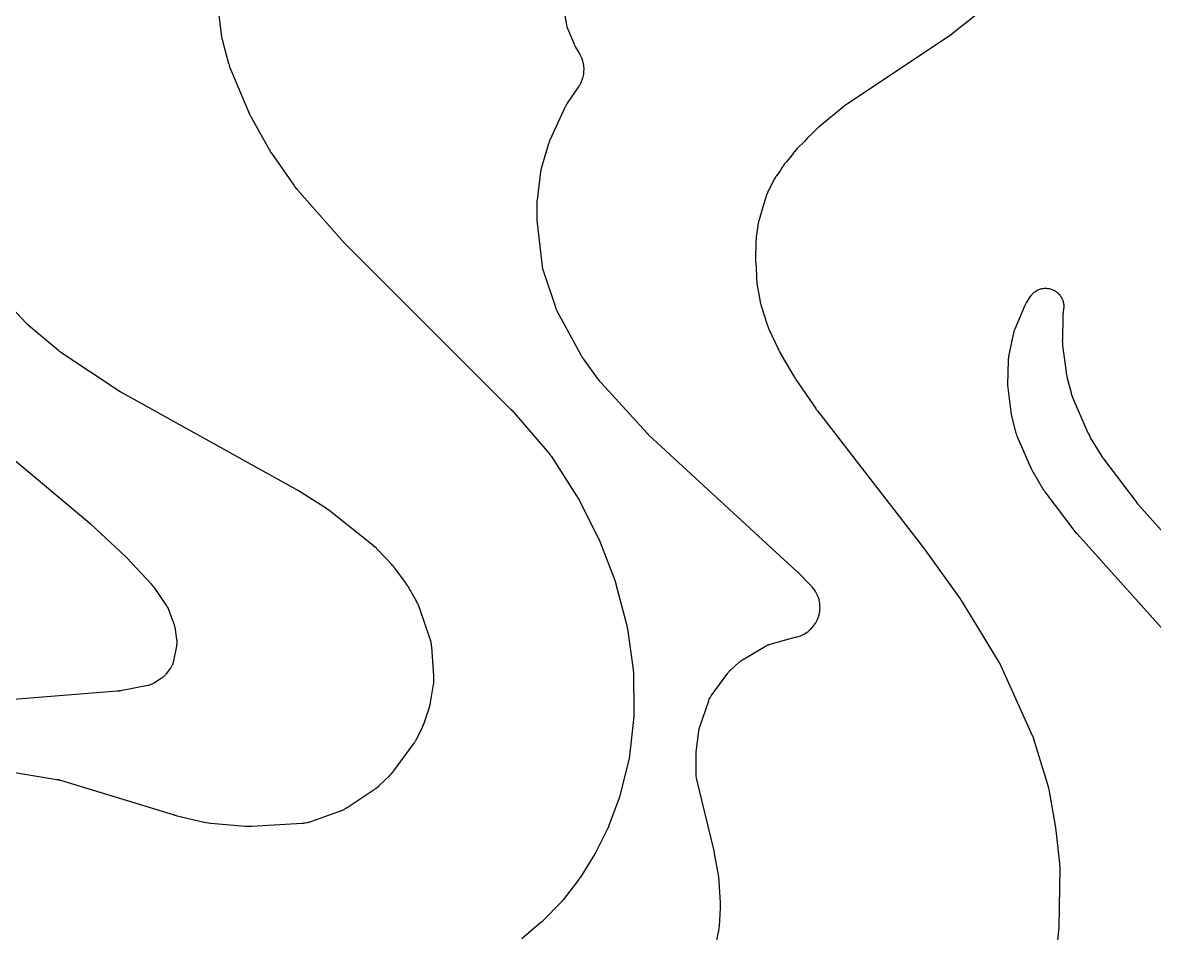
# Model space of a CAD drawing. Header units: millimetres. Extents: x 0 to 300, y 0 to 300.
# Drawn here: x 113.6 to 206.8, y 150 to 225 of the extents above; entities that cross this region are included whole.
import ezdxf

# ---------------------------------------------------------------- set-up
doc = ezdxf.new("R2010")
doc.units = ezdxf.units.MM
doc.layers.add('CUT', color=7, linetype='CONTINUOUS')

msp = doc.modelspace()

# ---------------------------------------------------------------- linework, layer by layer
at = {"layer": 'CUT'}
for points in [[(170.6425, 148.7088), (170.9186, 150.1141), (170.922, 150.1329), (170.9421, 150.2555), (170.9448, 150.2745), (170.9651, 150.429), (170.9673, 150.448), (170.9795, 150.5717), (170.9811, 150.5907), (171.0779, 152.0427), (171.0788, 152.062), (171.0832, 152.1873), (171.0835, 152.2066), (171.0839, 152.3639), (171.0836, 152.3832), (171.0799, 152.5085), (171.079, 152.5277), (170.9728, 154.2359), (170.9716, 154.2525), (170.9619, 154.3599), (170.9602, 154.3764), (170.9444, 154.5108), (170.9422, 154.5273), (170.9266, 154.634), (170.924, 154.6504), (170.5891, 156.5703), (170.5875, 156.5791), (170.5759, 156.6402), (170.574, 156.6496), (170.5584, 156.7255), (170.5564, 156.7347), (170.5431, 156.7945), (170.5408, 156.8043), (169.1056, 162.7729), (169.1025, 162.7858), (169.0991, 162.801), (169.089, 162.8532), (169.0748, 162.94), (169.0695, 162.9773), (169.0659, 163.0148), (169.0595, 163.1024), (169.0572, 163.1556), (169.0569, 163.1712), (169.0568, 163.1845), (169.0575, 164.669), (169.0576, 164.6824), (169.0581, 164.7136), (169.0584, 164.7269), (169.0589, 164.7433), (169.0594, 164.7566), (169.0608, 164.7878), (169.0615, 164.8012), (169.0621, 164.8119), (169.063, 164.8252), (169.0654, 164.8564), (169.0665, 164.8697), (169.0679, 164.886), (169.0692, 164.8993), (169.0725, 164.9303), (169.074, 164.9436), (169.2788, 166.6514), (169.2803, 166.6632), (169.2817, 166.6737), (169.2889, 166.719), (169.3039, 166.8), (169.311, 166.8341), (169.319, 166.8662), (169.3393, 166.9412), (169.3524, 166.9852), (169.3571, 166.9997), (169.3613, 167.0123), (170.0983, 169.1642), (170.102, 169.1748), (170.1045, 169.1819), (170.1222, 169.2275), (170.1498, 169.2932), (170.1839, 169.3654), (170.209, 169.413), (170.246, 169.4766), (170.2761, 169.5239), (170.3009, 169.5608), (170.3091, 169.5723), (170.3164, 169.5825), (171.6656, 171.4296), (171.6724, 171.4388), (171.6785, 171.4469), (171.7057, 171.4814), (171.7561, 171.5422), (171.7779, 171.5674), (171.7995, 171.5906), (171.8513, 171.6441), (171.8827, 171.675), (171.8934, 171.685), (171.9028, 171.6936), (172.607, 172.3342), (172.6155, 172.3418), (172.6232, 172.3487), (172.6571, 172.3773), (172.7194, 172.4272), (172.746, 172.4478), (172.7722, 172.4663), (172.8344, 172.5087), (172.8718, 172.5328), (172.8844, 172.5405), (172.8954, 172.5472), (174.7722, 173.6574), (174.7807, 173.6623), (174.7863, 173.6656), (174.8236, 173.686), (174.8786, 173.7143), (174.9413, 173.7436), (174.9843, 173.7617), (175.0441, 173.7845), (175.091, 173.8004), (175.1281, 173.8122), (175.1397, 173.8156), (175.1502, 173.8186), (177.2153, 174.3955), (177.2251, 174.3982), (177.2483, 174.4043), (177.2582, 174.4069), (177.2727, 174.4106), (177.2855, 174.4139), (177.2895, 174.4149), (177.3829, 174.439), (177.3956, 174.4425), (177.4506, 174.458), (177.4782, 174.4665), (177.654, 174.5254), (177.7078, 174.5464), (177.8748, 174.6209), (177.9264, 174.6469), (178.0854, 174.7372), (178.1343, 174.7681), (178.2839, 174.8732), (178.3295, 174.9087), (178.4683, 175.0277), (178.5103, 175.0674), (178.637, 175.1993), (178.675, 175.2428), (178.7884, 175.3863), (178.822, 175.4333), (178.9211, 175.587), (178.9501, 175.637), (179.0339, 175.7995), (179.0579, 175.8521), (179.1257, 176.0219), (179.1445, 176.0766), (179.1956, 176.2521), (179.2091, 176.3083), (179.2431, 176.488), (179.2511, 176.5453), (179.2676, 176.7273), (179.27, 176.7851), (179.269, 176.9679), (179.2658, 177.0257), (179.2472, 177.2075), (179.2385, 177.2647), (179.2024, 177.4439), (179.1883, 177.5), (179.1351, 177.6749), (179.1156, 177.7294), (179.0459, 177.8984), (179.0213, 177.9507), (178.9355, 178.1122), (178.906, 178.1619), (178.8051, 178.3144), (178.771, 178.361), (178.6543, 178.5051), (178.6356, 178.5271), (178.5979, 178.5692), (178.5882, 178.5799), (178.5239, 178.6485), (178.5139, 178.6589), (177.4683, 179.7218), (177.4634, 179.7267), (177.4293, 179.7606), (177.424, 179.7658), (177.3808, 179.8077), (177.3755, 179.8127), (177.3411, 179.8453), (177.3354, 179.8506), (165.1732, 191.0578), (165.1661, 191.0644), (165.1496, 191.08), (165.1426, 191.0867), (165.1341, 191.0949), (165.1271, 191.1016), (165.111, 191.1175), (165.1041, 191.1243), (165.0986, 191.1299), (165.0918, 191.1368), (165.076, 191.153), (165.0692, 191.16), (165.061, 191.1686), (165.0544, 191.1756), (165.0389, 191.1922), (165.0324, 191.1993), (161.2363, 195.3567), (161.2281, 195.3659), (161.2091, 195.3873), (161.201, 195.3965), (161.1912, 195.4078), (161.1832, 195.4172), (161.1648, 195.4391), (161.157, 195.4486), (161.1507, 195.4562), (161.143, 195.4658), (161.1252, 195.4882), (161.1176, 195.4978), (161.1085, 195.5097), (161.101, 195.5194), (161.0838, 195.5423), (161.0765, 195.5522), (159.7803, 197.3268), (159.7715, 197.339), (159.7512, 197.3678), (159.7426, 197.3803), (159.7322, 197.3955), (159.7238, 197.408), (159.7045, 197.4375), (159.6963, 197.4502), (159.6899, 197.4604), (159.6819, 197.4732), (159.6636, 197.5033), (159.6558, 197.5163), (159.6465, 197.5322), (159.639, 197.5453), (159.6217, 197.576), (159.6144, 197.5892), (157.6179, 201.2731), (157.6133, 201.2816), (157.6092, 201.2894), (157.5924, 201.3229), (157.5634, 201.3839), (157.5515, 201.4099), (157.5411, 201.435), (157.5176, 201.4942), (157.5044, 201.5295), (157.5003, 201.5413), (157.4968, 201.5516), (156.4806, 204.5771), (156.4769, 204.5885), (156.4736, 204.5988), (156.4606, 204.6432), (156.4392, 204.7238), (156.4309, 204.758), (156.4243, 204.7908), (156.4105, 204.8682), (156.4034, 204.9141), (156.4015, 204.9295), (156.3999, 204.9428), (155.9763, 208.7439), (155.975, 208.7565), (155.9722, 208.7858), (155.971, 208.7984), (155.9698, 208.8138), (155.9688, 208.8264), (155.9668, 208.8558), (155.966, 208.8684), (155.9654, 208.8785), (155.9648, 208.8911), (155.9636, 208.9206), (155.9632, 208.9332), (155.9628, 208.9486), (155.9626, 208.9612), (155.9622, 208.9907), (155.9621, 209.0033), (155.9636, 210.1304), (155.9637, 210.1442), (155.9643, 210.1765), (155.9646, 210.1904), (155.9651, 210.2073), (155.9657, 210.2211), (155.9672, 210.2534), (155.968, 210.2672), (155.9687, 210.2783), (155.9697, 210.2921), (155.9722, 210.3244), (155.9734, 210.3382), (155.975, 210.355), (155.9764, 210.3688), (155.9799, 210.4009), (155.9815, 210.4147), (156.2768, 212.7749), (156.2779, 212.7839), (156.279, 212.7921), (156.2845, 212.827), (156.2955, 212.8896), (156.3001, 212.9138), (156.3063, 212.9415), (156.3202, 212.9992), (156.3291, 213.0335), (156.3323, 213.0448), (156.3352, 213.0547), (156.9281, 215.0646), (156.9329, 215.0802), (156.9442, 215.1163), (156.9493, 215.1318), (156.9555, 215.1505), (156.9608, 215.1659), (156.9735, 215.2016), (156.9791, 215.2169), (156.9836, 215.229), (156.9895, 215.2442), (157.0034, 215.2794), (157.0096, 215.2945), (157.0172, 215.3128), (157.0236, 215.3277), (157.0388, 215.3624), (157.0455, 215.3772), (158.3128, 218.1314), (158.3168, 218.14), (158.3205, 218.1477), (158.3369, 218.1806), (158.3676, 218.2392), (158.3799, 218.2618), (158.3948, 218.2873), (158.427, 218.34), (158.4468, 218.3711), (158.4536, 218.3813), (158.4596, 218.3901), (159.3622, 219.7085), (159.3701, 219.7204), (159.4207, 219.7982), (159.4283, 219.8102), (159.4576, 219.8577), (159.472, 219.8823), (159.5606, 220.0424), (159.5858, 220.0936), (159.6577, 220.2591), (159.6779, 220.3125), (159.7338, 220.4841), (159.7489, 220.5391), (159.7882, 220.7152), (159.798, 220.7715), (159.8204, 220.9505), (159.8248, 221.0074), (159.8301, 221.1878), (159.8291, 221.2449), (159.8172, 221.425), (159.8107, 221.4817), (159.7818, 221.6598), (159.77, 221.7156), (159.7243, 221.8902), (159.7072, 221.9447), (159.6451, 222.1141), (159.6229, 222.1667), (159.544, 222.3317), (159.531, 222.3572), (159.5046, 222.4062), (159.4977, 222.4187), (159.4518, 222.4993), (159.4445, 222.5116), (159.171, 222.9664), (159.1676, 222.972), (159.1622, 222.9811), (159.1465, 223.0087), (159.1191, 223.0591), (159.1074, 223.0813), (159.0963, 223.1031), (159.0928, 223.11), (159.0903, 223.1151), (159.0762, 223.1446), (159.0507, 223.2007), (159.0398, 223.2259), (158.521, 224.468), (158.5029, 224.5151), (158.4721, 224.6022), (158.4439, 224.6991), (158.4231, 224.7891), (158.4131, 224.8386), (158.055, 226.9089)], [(129.6751, 226.1145), (129.9362, 224.0414), (129.9392, 224.0205), (129.9611, 223.8852), (129.9648, 223.8645), (129.9982, 223.6958), (130.0027, 223.6752), (130.0341, 223.5418), (130.0392, 223.5213), (130.5463, 221.6596), (130.5518, 221.6405), (130.5898, 221.5175), (130.5959, 221.4987), (130.6485, 221.346), (130.6553, 221.3273), (130.7013, 221.2071), (130.7086, 221.1887), (132.2094, 217.6192), (132.216, 217.604), (132.2607, 217.5056), (132.2678, 217.4905), (132.3272, 217.3686), (132.3347, 217.3537), (132.3847, 217.2579), (132.3926, 217.2433), (133.8773, 214.582), (133.8847, 214.5691), (133.934, 214.4856), (133.9418, 214.4729), (134.0063, 214.3697), (134.0143, 214.3571), (134.0677, 214.2762), (134.0761, 214.2639), (135.9105, 211.6298), (135.9207, 211.6157), (135.9882, 211.5245), (135.9988, 211.5106), (136.0868, 211.3987), (136.0978, 211.3852), (136.1705, 211.2981), (136.1819, 211.2848), (140.0963, 206.8639), (140.1021, 206.8574), (140.1429, 206.8126), (140.1493, 206.8058), (140.201, 206.7508), (140.2073, 206.7442), (140.2488, 206.7014), (140.2557, 206.6944), (153.7811, 193.1944), (153.786, 193.1895), (153.7971, 193.1782), (153.8019, 193.1733), (153.8135, 193.1614), (153.8193, 193.1554), (153.8327, 193.1414), (153.8384, 193.1353), (153.843, 193.1304), (153.8488, 193.1241), (153.8622, 193.1096), (153.8679, 193.1033), (153.8706, 193.1003), (153.8772, 193.0929), (153.8926, 193.0755), (153.8991, 193.068), (156.9438, 189.5378), (156.9539, 189.5259), (156.9772, 189.4979), (156.9871, 189.4858), (156.9989, 189.4711), (157.0086, 189.4589), (157.0308, 189.4302), (157.0403, 189.4178), (157.0477, 189.4078), (157.057, 189.3953), (157.0782, 189.3658), (157.0872, 189.3531), (157.0981, 189.3375), (157.1069, 189.3246), (157.1271, 189.2945), (157.1356, 189.2814), (159.2164, 186.0578), (159.2227, 186.048), (159.2371, 186.025), (159.2432, 186.0151), (159.2506, 186.003), (159.2566, 185.993), (159.2704, 185.9696), (159.2763, 185.9596), (159.281, 185.9515), (159.2867, 185.9413), (159.2999, 185.9176), (159.3055, 185.9074), (159.3122, 185.8949), (159.3177, 185.8847), (159.3303, 185.8606), (159.3356, 185.8503), (160.9927, 182.5865), (160.9978, 182.5761), (161.0098, 182.5518), (161.0148, 182.5414), (161.0209, 182.5286), (161.0258, 182.5181), (161.0371, 182.4935), (161.0419, 182.4829), (161.0457, 182.4744), (161.0503, 182.4638), (161.061, 182.4389), (161.0655, 182.4282), (161.0709, 182.4151), (161.0753, 182.4044), (161.0853, 182.3793), (161.0896, 182.3685), (162.38, 179.0085), (162.3844, 178.9967), (162.3945, 178.9693), (162.3987, 178.9576), (162.4038, 178.9432), (162.4079, 178.9313), (162.4172, 178.9037), (162.4211, 178.8918), (162.4242, 178.8822), (162.4279, 178.8703), (162.4365, 178.8423), (162.4401, 178.8304), (162.4443, 178.8157), (162.4477, 178.8037), (162.4555, 178.7755), (162.4588, 178.7634), (163.349, 175.3543), (163.3522, 175.3417), (163.3595, 175.3123), (163.3625, 175.2996), (163.366, 175.2842), (163.3689, 175.2715), (163.3752, 175.2419), (163.3779, 175.2292), (163.3799, 175.219), (163.3824, 175.2063), (163.3879, 175.1765), (163.3902, 175.1637), (163.3928, 175.1481), (163.3949, 175.1353), (163.3996, 175.1053), (163.4015, 175.0925), (163.8739, 171.7415), (163.8758, 171.7275), (163.8799, 171.6947), (163.8815, 171.6806), (163.8834, 171.6635), (163.8848, 171.6494), (163.8879, 171.6165), (163.8891, 171.6024), (163.8899, 171.5911), (163.8909, 171.577), (163.8929, 171.544), (163.8937, 171.5299), (163.8945, 171.5127), (163.895, 171.4985), (163.896, 171.4655), (163.8963, 171.4514), (163.9436, 168.1401), (163.9437, 168.1263), (163.9436, 168.0941), (163.9435, 168.0803), (163.9432, 168.0635), (163.9429, 168.0497), (163.9419, 168.0175), (163.9413, 168.0038), (163.9408, 167.9927), (163.9401, 167.9789), (163.9381, 167.9468), (163.9371, 167.9331), (163.9358, 167.9163), (163.9346, 167.9026), (163.9316, 167.8705), (163.9302, 167.8568), (163.5799, 164.6358), (163.5781, 164.6201), (163.5735, 164.5835), (163.5714, 164.5679), (163.5686, 164.5488), (163.5662, 164.5332), (163.5603, 164.4969), (163.5576, 164.4813), (163.5554, 164.4689), (163.5525, 164.4533), (163.5453, 164.4172), (163.5421, 164.4017), (163.538, 164.3829), (163.5345, 164.3675), (163.5261, 164.3317), (163.5223, 164.3163), (162.7378, 161.2274), (162.7348, 161.2158), (162.7275, 161.1888), (162.7244, 161.1772), (162.7204, 161.1631), (162.717, 161.1516), (162.7091, 161.1248), (162.7056, 161.1133), (162.7027, 161.1041), (162.6991, 161.0927), (162.6904, 161.066), (162.6866, 161.0547), (162.6819, 161.0408), (162.6779, 161.0295), (162.6685, 161.0031), (162.6644, 160.9918), (161.8847, 158.8909), (161.8804, 158.8796), (161.8703, 158.8533), (161.8658, 158.842), (161.8603, 158.8283), (161.8558, 158.8172), (161.8449, 158.7911), (161.8402, 158.78), (161.8363, 158.7711), (161.8314, 158.7601), (161.8199, 158.7343), (161.8148, 158.7234), (161.8086, 158.71), (161.8034, 158.6991), (161.7912, 158.6737), (161.7859, 158.6628), (160.8079, 156.7026), (160.803, 156.6928), (160.7913, 156.6702), (160.7863, 156.6605), (160.78, 156.6487), (160.7749, 156.6391), (160.7627, 156.6168), (160.7574, 156.6072), (160.7531, 156.5995), (160.7477, 156.5901), (160.735, 156.568), (160.7295, 156.5586), (160.7227, 156.5471), (160.717, 156.5378), (160.7038, 156.516), (160.698, 156.5067), (159.5243, 154.6337), (159.5185, 154.6245), (159.5048, 154.6033), (159.4989, 154.5942), (159.4916, 154.5832), (159.4856, 154.5742), (159.4714, 154.5533), (159.4653, 154.5444), (159.4603, 154.5372), (159.4541, 154.5284), (159.4394, 154.5078), (159.433, 154.499), (159.4252, 154.4884), (159.4188, 154.4797), (159.4036, 154.4595), (159.3971, 154.4509), (158.103, 152.7697), (158.0952, 152.7596), (158.0767, 152.7363), (158.0687, 152.7264), (158.0589, 152.7144), (158.0508, 152.7046), (158.0316, 152.6818), (158.0234, 152.6721), (158.0167, 152.6644), (158.0083, 152.6548), (157.9885, 152.6326), (157.98, 152.6231), (157.9695, 152.6116), (157.9608, 152.6023), (157.9405, 152.5806), (157.9317, 152.5714), (156.4734, 151.0653), (156.4657, 151.0575), (156.4478, 151.0394), (156.44, 151.0317), (156.4305, 151.0223), (156.4227, 151.0147), (156.4043, 150.9971), (156.3964, 150.9895), (156.3899, 150.9835), (156.3819, 150.9761), (156.3631, 150.9589), (156.355, 150.9516), (156.345, 150.9427), (156.3368, 150.9355), (156.3176, 150.9187), (156.3093, 150.9116), (154.7006, 149.5445)], [(193.0635, 226.4182), (190.0204, 223.9934), (190.0127, 223.9874), (189.9949, 223.9735), (189.9872, 223.9676), (189.9778, 223.9604), (189.97, 223.9546), (189.9519, 223.941), (189.9441, 223.9353), (189.9378, 223.9307), (189.9299, 223.925), (189.9115, 223.9119), (189.9036, 223.9063), (189.8938, 223.8995), (189.8859, 223.8941), (189.8674, 223.8815), (189.8594, 223.8761), (181.592, 218.3822), (181.5772, 218.372), (181.5616, 218.361), (181.5439, 218.3492), (181.5316, 218.3408), (181.4524, 218.2854), (181.4404, 218.2767), (181.3428, 218.2046), (181.3309, 218.1956), (181.2546, 218.1363), (181.243, 218.127), (179.2185, 216.4706), (179.2063, 216.4602), (179.1273, 216.392), (179.1153, 216.3814), (179.0185, 216.2931), (179.0068, 216.2822), (178.9316, 216.2098), (178.9202, 216.1985), (178.5448, 215.8176), (178.5094, 215.7873), (178.4935, 215.7733), (178.3919, 215.6802), (178.3765, 215.6656), (178.2534, 215.5445), (178.2385, 215.5294), (178.1438, 215.4294), (178.1295, 215.4137), (177.9804, 215.2448), (177.3967, 214.6524), (177.3824, 214.6374), (177.2914, 214.5384), (177.2776, 214.5229), (177.1678, 214.3948), (177.1546, 214.3789), (177.0705, 214.2738), (177.0579, 214.2574), (176.7816, 213.8863), (176.4843, 213.5494), (176.475, 213.5387), (176.4157, 213.4681), (176.4067, 213.4572), (176.372, 213.414), (176.3548, 213.3914), (176.2465, 213.2424), (176.2304, 213.2191), (176.2, 213.1728), (176.1923, 213.1608), (176.1436, 213.0826), (176.1362, 213.0705), (175.9897, 212.8227), (175.7028, 212.4374), (175.6954, 212.4273), (175.6481, 212.3609), (175.641, 212.3506), (175.6134, 212.3101), (175.5997, 212.2891), (175.5136, 212.1507), (175.5008, 212.1291), (175.4767, 212.0864), (175.4706, 212.0755), (175.432, 212.0037), (175.4262, 211.9926), (175.0513, 211.2596), (175.0454, 211.2477), (175.0076, 211.1696), (175.0019, 211.1575), (174.9803, 211.1101), (174.9697, 211.0856), (174.9048, 210.9248), (174.8954, 210.8999), (174.878, 210.8507), (174.8737, 210.8381), (174.8467, 210.7556), (174.8427, 210.7429), (174.5371, 209.7365), (174.2484, 208.7971), (174.2449, 208.7853), (174.223, 208.7086), (174.2198, 208.6968), (174.2076, 208.6504), (174.2018, 208.6266), (174.1676, 208.4708), (174.1628, 208.4468), (174.1544, 208.3995), (174.1524, 208.3874), (174.1401, 208.3086), (174.1383, 208.2965), (174.0152, 207.3865), (174.0139, 207.376), (174.0052, 207.3025), (174.004, 207.2915), (173.9993, 207.2433), (173.9974, 207.22), (173.9887, 207.0745), (173.9878, 207.052), (173.987, 207.013), (173.9868, 207.0024), (173.9865, 206.9293), (173.9866, 206.9174), (173.9938, 206.4475), (173.9564, 205.9957), (173.9553, 205.9812), (173.9498, 205.8873), (173.9491, 205.8728), (173.9472, 205.8162), (173.9469, 205.7873), (173.9495, 205.5991), (173.9506, 205.5701), (173.9541, 205.5137), (173.9552, 205.4992), (173.9633, 205.4054), (173.9647, 205.391), (174.0175, 204.9153), (174.0313, 204.0163), (174.0316, 204.0055), (174.0341, 203.9301), (174.0346, 203.9189), (174.0372, 203.8696), (174.0389, 203.8458), (174.0525, 203.698), (174.0551, 203.6752), (174.0602, 203.6358), (174.0617, 203.6251), (174.0727, 203.5514), (174.0746, 203.5395), (174.304, 202.1884), (174.3079, 202.1677), (174.3356, 202.0335), (174.3402, 202.013), (174.3808, 201.846), (174.3861, 201.8256), (174.4232, 201.6938), (174.4292, 201.6736), (174.4362, 201.6517), (174.4385, 201.6436), (174.4428, 201.6294), (174.8826, 200.2446), (174.8885, 200.227), (174.9285, 200.1133), (174.9349, 200.0959), (174.9489, 200.0599), (174.9506, 200.0551), (174.9713, 200.002), (174.9896, 199.9547), (174.9912, 199.9506), (175.0054, 199.9142), (175.0123, 199.897), (175.0594, 199.7862), (175.0669, 199.7692), (175.789, 198.2047), (175.7964, 198.1892), (175.8172, 198.144), (175.8237, 198.1304), (175.8669, 198.0424), (175.8737, 198.029), (175.9307, 197.9199), (175.9378, 197.9066), (175.9854, 197.8209), (175.9929, 197.8079), (177.1455, 195.8483), (177.1503, 195.8404), (177.1837, 195.7854), (177.189, 195.777), (177.2318, 195.7092), (177.2371, 195.701), (177.2719, 195.6479), (177.2776, 195.6393), (178.9165, 193.2295), (178.9215, 193.2223), (178.9563, 193.1727), (178.9617, 193.1651), (179.006, 193.1039), (179.0115, 193.0966), (179.0472, 193.0488), (179.0532, 193.041), (187.8823, 181.6398), (187.889, 181.6311), (187.8957, 181.6223), (187.9038, 181.6116), (187.9081, 181.6058), (187.9162, 181.5949), (187.92, 181.5898), (187.9225, 181.5863), (187.9291, 181.5773), (187.9319, 181.5735), (190.8205, 177.5555), (190.8246, 177.5499), (190.834, 177.5366), (190.838, 177.5308), (190.8476, 177.5169), (190.8525, 177.5099), (190.8557, 177.5053), (190.8599, 177.499), (190.8637, 177.4933), (190.8685, 177.4861), (190.8795, 177.4692), (190.8842, 177.4619), (190.8864, 177.4585), (190.8918, 177.4499), (190.9044, 177.4298), (190.9097, 177.4212), (192.3793, 175.0095), (194.0366, 172.2882), (194.0437, 172.2764), (194.0599, 172.2488), (194.0668, 172.2369), (194.075, 172.2225), (194.0817, 172.2105), (194.097, 172.1825), (194.1035, 172.1705), (194.1086, 172.1608), (194.1149, 172.1486), (194.1294, 172.1202), (194.1355, 172.1079), (194.1429, 172.0929), (194.1488, 172.0806), (194.1624, 172.0517), (194.1682, 172.0393), (196.7637, 166.3088), (196.7696, 166.2954), (196.7832, 166.264), (196.789, 166.2504), (196.7958, 166.2339), (196.8013, 166.2203), (196.8139, 166.1884), (196.8192, 166.1747), (196.8234, 166.1637), (196.8284, 166.1499), (196.84, 166.1176), (196.8448, 166.1038), (196.8506, 166.0868), (196.8552, 166.0729), (196.8657, 166.0402), (196.87, 166.0262), (198.0579, 162.1132), (198.0602, 162.1053), (198.0691, 162.0746), (198.0727, 162.0614), (198.0771, 162.0452), (198.0806, 162.0319), (198.0884, 162.0009), (198.0917, 161.9876), (198.0943, 161.9769), (198.0973, 161.9636), (198.1043, 161.9323), (198.1071, 161.9189), (198.1105, 161.9025), (198.1132, 161.8891), (198.1191, 161.8576), (198.1216, 161.8442), (198.6635, 158.7341), (199.0027, 155.7574), (199.0042, 155.7431), (199.0075, 155.7097), (199.0088, 155.6953), (199.0102, 155.6778), (199.0112, 155.6635), (199.0134, 155.6299), (199.0143, 155.6156), (199.0148, 155.604), (199.0154, 155.5897), (199.0166, 155.5561), (199.0169, 155.5417), (199.0172, 155.5241), (199.0174, 155.5097), (199.0174, 155.4761), (199.0173, 155.4617), (198.9448, 150.4763), (198.7756, 148.9068)], [(112.5915, 163.2951), (116.3815, 162.6894), (116.3969, 162.6868), (116.4327, 162.6804), (116.448, 162.6776), (116.4664, 162.674), (116.4816, 162.6709), (116.517, 162.6633), (116.5321, 162.66), (116.5442, 162.6571), (116.5593, 162.6535), (116.5945, 162.6447), (116.6095, 162.6408), (116.6278, 162.6359), (116.6427, 162.6318), (116.6776, 162.6218), (116.6924, 162.6174), (126.066, 159.7532), (126.0749, 159.7506), (126.137, 159.7326), (126.1466, 159.73), (126.2245, 159.7089), (126.2339, 159.7064), (126.2957, 159.6908), (126.3058, 159.6883), (128.5425, 159.1629), (128.5637, 159.1583), (128.7021, 159.131), (128.7234, 159.1272), (128.8981, 159.0993), (128.9196, 159.0963), (129.0596, 159.0791), (129.0811, 159.0768), (131.903, 158.8336), (131.9248, 158.8321), (132.0666, 158.8251), (132.0884, 158.8244), (132.2665, 158.822), (132.2884, 158.8221), (132.4303, 158.8254), (132.4521, 158.8263), (136.6021, 159.0743), (136.6162, 159.0753), (136.7083, 159.083), (136.7224, 159.0844), (136.7777, 159.0903), (136.8058, 159.094), (136.9859, 159.122), (137.0415, 159.1334), (137.2181, 159.1784), (137.2455, 159.186), (137.2986, 159.2022), (137.3121, 159.2066), (137.3998, 159.2356), (137.4132, 159.2403), (139.6336, 160.0357), (139.6506, 160.0421), (139.7604, 160.0852), (139.7771, 160.092), (139.8422, 160.1199), (139.8751, 160.1351), (140.0856, 160.2408), (140.1176, 160.258), (140.1787, 160.2935), (140.1943, 160.3028), (140.2944, 160.365), (140.3097, 160.3748), (142.5445, 161.8578), (142.5554, 161.8652), (142.6259, 161.9143), (142.6367, 161.9219), (142.6784, 161.9523), (142.6994, 161.9684), (142.8336, 162.0756), (142.8539, 162.0925), (142.8928, 162.1265), (142.9026, 162.1353), (142.9661, 162.1932), (142.9757, 162.2022), (143.7952, 162.9843), (143.8044, 162.9933), (143.8636, 163.0523), (143.8726, 163.0615), (143.9074, 163.0977), (143.9248, 163.1166), (144.0353, 163.2418), (144.0519, 163.2615), (144.0835, 163.3005), (144.0915, 163.3106), (144.1426, 163.3767), (144.1504, 163.3869), (145.7511, 165.5491), (145.7589, 165.5599), (145.8092, 165.6312), (145.8169, 165.6422), (145.8461, 165.6857), (145.8606, 165.7083), (145.9514, 165.8571), (145.9649, 165.8803), (145.9901, 165.9262), (145.9965, 165.938), (146.0368, 166.0153), (146.0429, 166.0273), (146.5126, 166.9792), (146.5216, 166.9984), (146.5781, 167.1238), (146.5865, 167.1432), (146.6517, 167.303), (146.6594, 167.3227), (146.7069, 167.4518), (146.7138, 167.4718), (147.0664, 168.5456), (147.0698, 168.5561), (147.0924, 168.6297), (147.0957, 168.6407), (147.1096, 168.6892), (147.1159, 168.7127), (147.1518, 168.8599), (147.1569, 168.8828), (147.165, 168.9225), (147.1671, 168.9334), (147.1808, 169.0082), (147.1829, 169.0204), (147.4225, 170.4924), (147.4251, 170.5099), (147.4402, 170.624), (147.4422, 170.6416), (147.4493, 170.7103), (147.4519, 170.7456), (147.4618, 170.9755), (147.4623, 171.0109), (147.4612, 171.0799), (147.4606, 171.0976), (147.4554, 171.2126), (147.4543, 171.2303), (147.2763, 173.6018), (147.2752, 173.6145), (147.2672, 173.6972), (147.2658, 173.7099), (147.26, 173.7595), (147.2564, 173.7848), (147.2303, 173.9466), (147.22, 173.9966), (147.1802, 174.1556), (147.1735, 174.1802), (147.1593, 174.2281), (147.1555, 174.2403), (147.1303, 174.3194), (147.1262, 174.3316), (146.2703, 176.8258), (146.2656, 176.8392), (146.2336, 176.9256), (146.2286, 176.9388), (146.2081, 176.9903), (146.1971, 177.0163), (146.1211, 177.1841), (146.1088, 177.2097), (146.0836, 177.2589), (146.0771, 177.2715), (146.0332, 177.3525), (146.0263, 177.3649), (145.3623, 178.5259), (145.3533, 178.541), (145.2938, 178.6384), (145.2844, 178.6533), (145.2061, 178.7733), (145.1963, 178.7878), (145.1311, 178.8816), (145.1209, 178.8959), (144.2549, 180.067), (144.2439, 180.0815), (144.1707, 180.1744), (144.1593, 180.1885), (144.064, 180.3022), (144.0521, 180.316), (143.9734, 180.4043), (143.9611, 180.4177), (142.8459, 181.5958), (142.8311, 181.6109), (142.7334, 181.7071), (142.7181, 181.7216), (142.5914, 181.8379), (142.5756, 181.8519), (142.4714, 181.941), (142.4552, 181.9544), (138.9282, 184.7611), (138.9156, 184.7708), (138.8333, 184.8328), (138.8204, 184.8422), (138.715, 184.9174), (138.702, 184.9264), (138.6164, 184.9841), (138.6031, 184.9927), (136.3056, 186.4535), (136.2984, 186.458), (136.2483, 186.4889), (136.2405, 186.4937), (136.1774, 186.5312), (136.1697, 186.5357), (136.1193, 186.5647), (136.1111, 186.5694), (121.7698, 194.5226), (121.7619, 194.527), (121.7436, 194.5374), (121.7358, 194.5419), (121.7262, 194.5475), (121.7184, 194.552), (121.7003, 194.5628), (121.6926, 194.5675), (121.6863, 194.5713), (121.6786, 194.576), (121.6607, 194.5871), (121.6531, 194.592), (121.6438, 194.5979), (121.6362, 194.6028), (121.6185, 194.6143), (121.6109, 194.6192), (116.7291, 197.8644), (116.7187, 197.8713), (116.6948, 197.8878), (116.6845, 197.8949), (116.6721, 197.9037), (116.662, 197.9109), (116.6384, 197.928), (116.6284, 197.9354), (116.6204, 197.9414), (116.6104, 197.9489), (116.5874, 197.9667), (116.5776, 197.9743), (116.5657, 197.9838), (116.5559, 197.9916), (116.5334, 198.0099), (116.5238, 198.0179), (114.0571, 200.0848), (114.0468, 200.0936), (114.0229, 200.1142), (114.0127, 200.1232), (114.0004, 200.1342), (113.9903, 200.1432), (113.9671, 200.1646), (113.9572, 200.1738), (113.9493, 200.1813), (113.9395, 200.1907), (113.9169, 200.2127), (113.9073, 200.2222), (113.8956, 200.2339), (113.8861, 200.2436), (113.8642, 200.2663), (113.8549, 200.2761), (110.8797, 203.4505)], [(209.2881, 173.0442), (200.4743, 182.8793), (200.4671, 182.8873), (200.4506, 182.9063), (200.4435, 182.9144), (200.4402, 182.9183), (200.4359, 182.9233), (200.426, 182.9352), (200.4218, 182.9402), (200.4186, 182.9441), (200.4111, 182.9533), (200.3937, 182.9748), (200.3869, 182.9833), (200.3822, 182.9894), (200.3714, 183.0034), (200.3667, 183.0095), (197.8178, 186.3723), (197.8148, 186.3762), (197.8101, 186.3825), (197.7962, 186.4015), (197.7717, 186.4361), (197.761, 186.4514), (197.7508, 186.4665), (197.7476, 186.4713), (197.7453, 186.4747), (197.7321, 186.495), (197.7077, 186.5337), (197.697, 186.5511), (196.8498, 187.9633), (196.8468, 187.9684), (196.842, 187.9764), (196.828, 188.001), (196.8035, 188.0457), (196.793, 188.0654), (196.783, 188.0848), (196.7798, 188.0909), (196.7776, 188.0954), (196.7648, 188.1215), (196.7415, 188.1713), (196.7315, 188.1936), (195.5256, 190.9659), (195.5225, 190.973), (195.5207, 190.9773), (195.4993, 191.0328), (195.4616, 191.141), (195.4437, 191.1982), (195.4434, 191.1994), (195.4406, 191.2098), (195.1006, 192.5039), (195.0991, 192.5096), (195.0968, 192.5186), (195.0903, 192.5458), (195.0793, 192.5952), (195.0747, 192.6169), (195.0706, 192.6381), (195.0693, 192.6448), (195.0683, 192.6497), (195.0634, 192.6781), (195.055, 192.7319), (195.0516, 192.7559), (194.7708, 194.9376), (194.7699, 194.9452), (194.7693, 194.9497), (194.7643, 195.0077), (194.7581, 195.1195), (194.7568, 195.1781), (194.7568, 195.1792), (194.757, 195.1898), (194.8016, 197.2199), (194.8035, 197.2614), (194.8087, 197.3374), (194.8182, 197.4199), (194.8303, 197.495), (194.8379, 197.5359), (195.2474, 199.4888), (195.257, 199.5299), (195.2765, 199.605), (195.3015, 199.6858), (195.328, 199.7586), (195.3433, 199.7981), (196.1372, 201.7036), (196.1418, 201.7143), (196.1459, 201.7238), (196.1648, 201.7648), (196.1903, 201.8166), (196.2228, 201.8766), (196.2543, 201.93), (196.2722, 201.9589), (196.5829, 202.4421), (196.6078, 202.4788), (196.6549, 202.5447), (196.7098, 202.614), (196.7486, 202.6584), (196.8101, 202.722), (196.853, 202.7623), (196.9204, 202.8195), (196.9671, 202.8554), (197.0398, 202.9058), (197.0898, 202.9369), (197.1672, 202.9799), (197.22, 203.006), (197.3011, 203.0412), (197.3562, 203.0619), (197.4405, 203.089), (197.4973, 203.1042), (197.5838, 203.1229), (197.6419, 203.1325), (197.7298, 203.1425), (197.7886, 203.1464), (197.877, 203.1478), (197.9359, 203.1458), (198.024, 203.1385), (198.0824, 203.1308), (198.1694, 203.1149), (198.2268, 203.1015), (198.3118, 203.0771), (198.3676, 203.0581), (198.4498, 203.0255), (198.5034, 203.0011), (198.582, 202.9606), (198.633, 202.931), (198.7073, 202.883), (198.7551, 202.8486), (198.8243, 202.7935), (198.8685, 202.7546), (198.9319, 202.693), (198.9721, 202.6499), (199.0292, 202.5823), (199.065, 202.5355), (199.1151, 202.4627), (199.1461, 202.4126), (199.1889, 202.3352), (199.2148, 202.2823), (199.2498, 202.201), (199.2704, 202.1458), (199.2972, 202.0616), (199.3123, 202.0046), (199.3307, 201.9181), (199.3402, 201.86), (199.35, 201.7721), (199.3537, 201.7133), (199.3548, 201.6248), (199.3527, 201.566), (199.3452, 201.4778), (199.3343, 201.3975), (199.3273, 201.3538), (199.3266, 201.3503), (199.3243, 201.3367), (199.3156, 201.2833), (199.3118, 201.2558), (199.2913, 201.0771), (199.2888, 201.0495), (199.2851, 200.9955), (199.2843, 200.9817), (199.2802, 200.8918), (199.2798, 200.878), (199.236, 198.8893), (199.2358, 198.8787), (199.2355, 198.8049), (199.2355, 198.7938), (199.2362, 198.7454), (199.237, 198.7221), (199.2447, 198.5768), (199.2463, 198.5544), (199.2498, 198.5155), (199.2508, 198.505), (199.2587, 198.4324), (199.2601, 198.4206), (199.5414, 196.2296), (199.5442, 196.2104), (199.5643, 196.0862), (199.5677, 196.0672), (199.5978, 195.9122), (199.6018, 195.8932), (199.6299, 195.7706), (199.6345, 195.7518), (199.9506, 194.548), (199.9535, 194.5376), (199.974, 194.4648), (199.9771, 194.454), (199.9915, 194.4066), (199.9989, 194.3839), (200.0476, 194.2432), (200.0555, 194.2216), (200.07, 194.1845), (200.074, 194.1744), (200.1024, 194.1053), (200.1072, 194.0941), (201.3447, 191.2472), (201.3528, 191.2294), (201.4071, 191.1148), (201.4157, 191.0973), (201.4886, 190.9558), (201.4978, 190.9386), (201.5595, 190.8277), (201.5692, 190.8108), (202.3947, 189.4345), (202.4032, 189.4207), (202.4599, 189.3317), (202.4689, 189.3181), (202.5431, 189.2083), (202.5524, 189.195), (202.6138, 189.1091), (202.6235, 189.096), (205.3071, 185.5553), (205.3147, 185.5456), (205.3643, 185.4828), (205.3721, 185.4732), (205.436, 185.3957), (205.4439, 185.3862), (205.4961, 185.3256), (205.5042, 185.3163), (215.1583, 174.5429)], [(105.5174, 195.1506), (119.0984, 183.8064), (119.1024, 183.8031), (119.1116, 183.7953), (119.1155, 183.792), (119.1251, 183.7838), (119.1298, 183.7797), (119.141, 183.7701), (119.1457, 183.7659), (119.1496, 183.7625), (119.1544, 183.7583), (119.1655, 183.7483), (119.1697, 183.7445), (119.1785, 183.7366), (119.1911, 183.725), (119.1966, 183.7198), (122.0534, 181.0456), (122.058, 181.0413), (122.0687, 181.0311), (122.0732, 181.0268), (122.0842, 181.0162), (122.0897, 181.0108), (122.1025, 180.9983), (122.108, 180.9929), (122.1124, 180.9885), (122.1179, 180.9829), (122.1308, 180.9699), (122.1362, 180.9644), (122.1388, 180.9617), (122.1452, 180.955), (122.1599, 180.9395), (122.1662, 180.9328), (124.1637, 178.7866), (124.1746, 178.7747), (124.1998, 178.7467), (124.2104, 178.7346), (124.2231, 178.7199), (124.2335, 178.7077), (124.2575, 178.679), (124.2677, 178.6666), (124.2758, 178.6566), (124.2857, 178.644), (124.3087, 178.6144), (124.3184, 178.6016), (124.3302, 178.5859), (124.3397, 178.573), (124.3616, 178.5426), (124.3709, 178.5295), (125.3855, 177.0674), (125.3932, 177.0561), (125.4021, 177.0429), (125.4311, 176.9968), (125.4766, 176.9193), (125.4954, 176.8856), (125.5126, 176.8512), (125.5509, 176.7698), (125.5726, 176.7199), (125.5785, 176.7051), (125.5835, 176.6924), (126.0064, 175.585), (126.0106, 175.5739), (126.0142, 175.5639), (126.0289, 175.5205), (126.0533, 175.4419), (126.0629, 175.4085), (126.0708, 175.3764), (126.0877, 175.3006), (126.0966, 175.2556), (126.0992, 175.2405), (126.1013, 175.2274), (126.2573, 174.2246), (126.2625, 174.186), (126.2704, 174.115), (126.2757, 174.0374), (126.277, 173.9855), (126.2755, 173.9077), (126.2723, 173.8559), (126.2641, 173.7785), (126.2535, 173.7079), (126.2469, 173.6695), (126.0092, 172.4456), (126.0004, 172.4053), (125.9826, 172.3317), (125.9595, 172.2525), (125.9417, 172.2004), (125.9114, 172.1236), (125.8889, 172.0734), (125.8517, 171.9997), (125.8247, 171.9518), (125.7809, 171.8818), (125.7379, 171.8196), (125.7137, 171.7862), (125.4037, 171.3791), (125.379, 171.3482), (125.3327, 171.2926), (125.2796, 171.2342), (125.2425, 171.1969), (125.1844, 171.1434), (125.1442, 171.1095), (125.0817, 171.0613), (125.0225, 171.0197), (124.9897, 170.9977), (124.4432, 170.6483), (124.407, 170.6263), (124.3398, 170.5877), (124.2646, 170.549), (124.2134, 170.5257), (124.1349, 170.4942), (124.0817, 170.4758), (124.0006, 170.4519), (123.9253, 170.4335), (123.884, 170.4244), (121.6256, 169.9834), (121.6132, 169.9811), (121.5842, 169.9759), (121.5717, 169.9737), (121.5565, 169.9712), (121.544, 169.9692), (121.5148, 169.9648), (121.5023, 169.963), (121.4923, 169.9616), (121.4797, 169.9599), (121.4505, 169.9563), (121.4379, 169.9549), (121.4226, 169.9532), (121.41, 169.9519), (121.3807, 169.9491), (121.3681, 169.948), (112.479, 169.2312)]]:
    msp.add_lwpolyline(points, dxfattribs=at)

doc.saveas('drawing.dxf')
